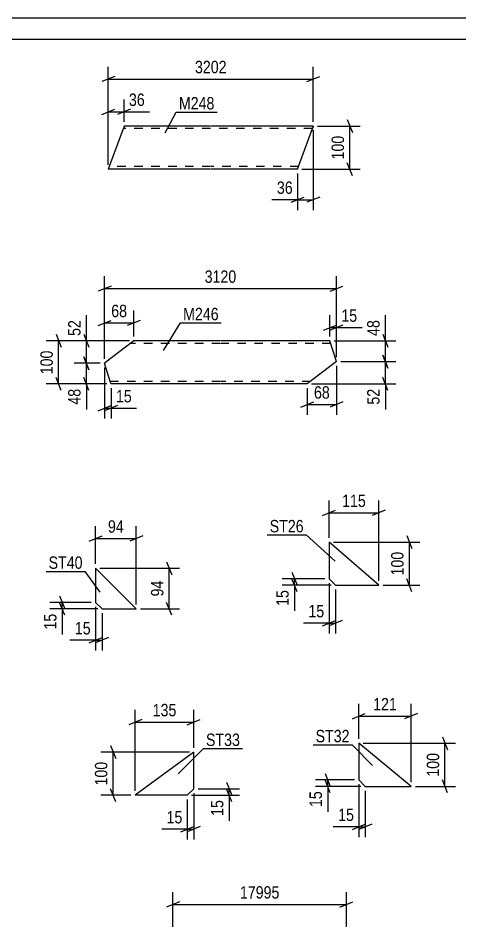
# Model space of a CAD drawing. Header units: millimetres. Extents: x 0 to 594, y 0 to 420.
# Drawn here: x 237 to 339.1, y 211.1 to 420 of the extents above; entities that cross this region are included whole.
import ezdxf

# ---------------------------------------------------------------- set-up
doc = ezdxf.new("R2010")
doc.units = ezdxf.units.MM
doc.linetypes.add('DXK_LINE_DOT2', pattern=[3.9198, 1.9599, -1.9599])
doc.styles.add('Arial Narrow', font='ARIALN.TTF', dxfattribs={"height": 0.2})

# ---------------------------------------------------------------- blocks, each defined once
blk = doc.blocks.new('Unknown-570386143-1134')
at = {"color": 5, "linetype": 'Continuous'}
for p, q in [((594, 420), (0, 420)), ((589, 415), (5, 415))]:
    blk.add_line(p, q, dxfattribs=at)
blk = doc.blocks.new('Part-570386143-1393 - 1377')
at = {"color": 2, "linetype": 'Continuous'}
for p, q in [((254.86, 292.69), (254.86, 284.79)), ((264.26, 283.29), (254.86, 292.69)), ((254.86, 284.79), (256.36, 283.29)), ((256.36, 283.29), (264.26, 283.29))]:
    blk.add_line(p, q, dxfattribs=at)
blk = doc.blocks.new('Part-570386143-20697 - 20696')
at = {"color": 2, "linetype": 'Continuous'}
for p, q in [((263.69, 345.32), (256.93, 340.11)), ((283.69, 345.32), (263.69, 345.32)), ((309.03, 345.32), (283.79, 345.32)), ((310.55, 340.52), (309.03, 345.32)), ((258.34, 335.67), (256.93, 340.11)), ((310.55, 340.52), (303.79, 335.32)), ((258.42, 335.41), (258.34, 335.67)), ((258.45, 335.32), (258.42, 335.41)), ((283.69, 335.32), (258.45, 335.32)), ((303.79, 335.32), (283.79, 335.32))]:
    blk.add_line(p, q, dxfattribs=at)
at = {"color": 7, "linetype": 'DXK_LINE_DOT2'}
for p, q in [((283.69, 344.72), (262.91, 344.72)), ((309.22, 344.72), (283.79, 344.72)), ((258.25, 335.96), (258.22, 336.06)), ((283.69, 335.92), (258.26, 335.92)), ((304.57, 335.92), (283.79, 335.92))]:
    blk.add_line(p, q, dxfattribs=at)
blk = doc.blocks.new('Part-570386143-20686 - 20685')
at = {"color": 2, "linetype": 'Continuous'}
for p, q in [((261.45, 395.02), (257.81, 385.02)), ((281.45, 395.02), (261.45, 395.02)), ((305.19, 395.02), (281.55, 395.02)), ((305.16, 394.93), (304.75, 393.82)), ((305.19, 395.02), (305.16, 394.93)), ((301.55, 385.02), (304.75, 393.82)), ((281.45, 385.02), (257.81, 385.02)), ((301.55, 385.02), (281.55, 385.02))]:
    blk.add_line(p, q, dxfattribs=at)
at = {"color": 7, "linetype": 'DXK_LINE_DOT2'}
for p, q in [((281.45, 394.42), (261.23, 394.42)), ((304.97, 394.42), (281.55, 394.42)), ((304.75, 393.82), (305.06, 394.67)), ((281.45, 385.62), (258.03, 385.62)), ((301.77, 385.62), (281.55, 385.62)), ((301.58, 385.11), (301.55, 385.02))]:
    blk.add_line(p, q, dxfattribs=at)
blk = doc.blocks.new('Part-570386143-1244 - 1226')
at = {"color": 2, "linetype": 'Continuous'}
for p, q in [((308.83, 298.75), (308.83, 290.25)), ((320.33, 288.75), (308.83, 298.75)), ((308.83, 290.25), (310.33, 288.75)), ((310.33, 288.75), (320.33, 288.75))]:
    blk.add_line(p, q, dxfattribs=at)
blk = doc.blocks.new('Part-570386143-1924 - 1908')
at = {"color": 2, "linetype": 'Continuous'}
for p, q in [((315.71, 252.2), (315.71, 243.7)), ((327.8, 242.2), (315.71, 252.2)), ((315.71, 243.7), (317.21, 242.2)), ((317.21, 242.2), (327.8, 242.2))]:
    blk.add_line(p, q, dxfattribs=at)
blk = doc.blocks.new('Part-570386143-1858 - 1842')
at = {"color": 2, "linetype": 'Continuous'}
for p, q in [((277.55, 250.16), (264.05, 240.16)), ((277.55, 241.66), (277.55, 250.16)), ((277.55, 241.66), (276.05, 240.16)), ((276.05, 240.16), (264.05, 240.16))]:
    blk.add_line(p, q, dxfattribs=at)
blk = doc.blocks.new('StraightDimension-570386143-1395 - 1377')
at = {"color": 7, "linetype": 'Continuous'}
for p, q in [((255.86, 292.69), (274.29, 292.69)), ((271.29, 294.19), (272.49, 291.19)), ((271.89, 283.29), (271.89, 292.69)), ((272.49, 281.79), (271.29, 284.79)), ((265.26, 283.29), (274.29, 283.29))]:
    blk.add_line(p, q, dxfattribs=at)
at = {"color": 0}
blk.add_wipeout([(271.14, 290.41), (266.94, 290.41), (266.94, 285.56), (271.14, 285.56)], dxfattribs=at)
at = {"color": 3, "style": 'Arial Narrow'}
blk.add_text('94', height=2.863, rotation=90.0002, dxfattribs=at).set_placement((270.54, 286.16))
blk = doc.blocks.new('StraightDimension-570386143-1402 - 1377')
at = {"color": 7, "linetype": 'Continuous'}
for p, q in [((246.56, 286.29), (247.76, 283.29)), ((253.86, 284.79), (244.31, 284.79)), ((247.76, 281.79), (246.56, 284.79)), ((247.16, 283.29), (247.16, 284.79)), ((255.36, 283.29), (244.31, 283.29))]:
    blk.add_line(p, q, dxfattribs=at)
at = {"color": 0}
blk.add_wipeout([(246.41, 282.76), (242.21, 282.76), (242.21, 277.9), (246.41, 277.9)], dxfattribs=at)
at = {"color": 7, "linetype": 'Continuous'}
blk.add_line((247.16, 283.29), (247.16, 277.38), dxfattribs=at)
blk.add_line((247.16, 283.29), (247.16, 277.38), dxfattribs=at)
at = {"color": 3, "style": 'Arial Narrow'}
blk.add_text('15', height=2.863, rotation=90.0002, dxfattribs=at).set_placement((245.81, 278.5))
blk = doc.blocks.new('StraightDimension-570386143-1414 - 1377')
at = {"color": 7, "linetype": 'Continuous'}
for p, q in [((254.86, 293.69), (254.86, 302.41)), ((264.26, 284.29), (264.26, 302.41)), ((253.36, 298.96), (256.36, 300.16)), ((254.86, 299.56), (264.26, 299.56)), ((265.76, 300.16), (262.76, 298.96))]:
    blk.add_line(p, q, dxfattribs=at)
at = {"color": 0}
blk.add_wipeout([(261.99, 300.31), (261.99, 304.51), (257.13, 304.51), (257.13, 300.31)], dxfattribs=at)
at = {"color": 3, "style": 'Arial Narrow'}
blk.add_text('94', height=2.863, dxfattribs=at).set_placement((257.73, 300.91))
blk = doc.blocks.new('StraightDimension-570386143-1423 - 1377')
at = {"color": 7, "linetype": 'Continuous'}
for p, q in [((254.86, 283.79), (254.86, 273.62)), ((256.36, 282.29), (256.36, 273.62)), ((253.36, 275.42), (256.36, 276.62)), ((257.86, 276.62), (254.86, 275.42)), ((254.86, 276.02), (256.36, 276.02))]:
    blk.add_line(p, q, dxfattribs=at)
at = {"color": 0}
blk.add_wipeout([(254.33, 276.77), (254.33, 280.97), (249.48, 280.97), (249.48, 276.77)], dxfattribs=at)
at = {"color": 7, "linetype": 'Continuous'}
blk.add_line((254.86, 276.02), (248.95, 276.02), dxfattribs=at)
blk.add_line((254.86, 276.02), (248.95, 276.02), dxfattribs=at)
at = {"color": 3, "style": 'Arial Narrow'}
blk.add_text('15', height=2.863, dxfattribs=at).set_placement((250.08, 277.37))
blk = doc.blocks.new('StraightDimension-570386143-21076 - 20696')
at = {"color": 7, "linetype": 'Continuous'}
for p, q in [((310.03, 345.32), (324.25, 345.32)), ((321.25, 346.82), (322.45, 343.82)), ((321.85, 340.52), (321.85, 345.32)), ((322.45, 339.02), (321.25, 342.02)), ((311.55, 340.52), (324.25, 340.52))]:
    blk.add_line(p, q, dxfattribs=at)
at = {"color": 0}
blk.add_wipeout([(321.1, 350.7), (316.9, 350.7), (316.9, 345.84), (321.1, 345.84)], dxfattribs=at)
at = {"color": 7, "linetype": 'Continuous'}
blk.add_line((321.85, 345.32), (321.85, 351.22), dxfattribs=at)
blk.add_line((321.85, 345.32), (321.85, 351.22), dxfattribs=at)
at = {"color": 3, "style": 'Arial Narrow'}
blk.add_text('48', height=2.863, rotation=90.0002, dxfattribs=at).set_placement((320.5, 346.44))
blk = doc.blocks.new('StraightDimension-570386143-20999 - 20696')
at = {"color": 7, "linetype": 'Continuous'}
for p, q in [((309.03, 346.32), (309.03, 351.21)), ((310.55, 341.52), (310.55, 351.21)), ((307.53, 347.76), (310.53, 348.96)), ((312.05, 348.96), (309.05, 347.76)), ((309.03, 348.36), (310.55, 348.36))]:
    blk.add_line(p, q, dxfattribs=at)
at = {"color": 0}
blk.add_wipeout([(315.93, 349.11), (315.93, 353.31), (311.07, 353.31), (311.07, 349.11)], dxfattribs=at)
at = {"color": 7, "linetype": 'Continuous'}
blk.add_line((310.55, 348.36), (316.45, 348.36), dxfattribs=at)
blk.add_line((310.55, 348.36), (316.45, 348.36), dxfattribs=at)
at = {"color": 3, "style": 'Arial Narrow'}
blk.add_text('15', height=2.863, dxfattribs=at).set_placement((311.67, 349.71))
blk = doc.blocks.new('StraightDimension-570386143-21024 - 20696')
at = {"color": 7, "linetype": 'Continuous'}
for p, q in [((262.69, 345.32), (249.89, 345.32)), ((252.14, 346.82), (253.34, 343.82)), ((252.74, 340.11), (252.74, 345.32)), ((253.34, 338.61), (252.14, 341.61)), ((255.93, 340.11), (249.89, 340.11))]:
    blk.add_line(p, q, dxfattribs=at)
at = {"color": 0}
blk.add_wipeout([(251.99, 350.7), (247.79, 350.7), (247.79, 345.84), (251.99, 345.84)], dxfattribs=at)
at = {"color": 7, "linetype": 'Continuous'}
blk.add_line((252.74, 345.32), (252.74, 351.22), dxfattribs=at)
blk.add_line((252.74, 345.32), (252.74, 351.22), dxfattribs=at)
at = {"color": 3, "style": 'Arial Narrow'}
blk.add_text('52', height=2.863, rotation=90.0002, dxfattribs=at).set_placement((251.39, 346.44))
blk = doc.blocks.new('StraightDimension-570386143-20974 - 20696')
at = {"color": 7, "linetype": 'Continuous'}
for p, q in [((310.55, 339.52), (310.55, 328.18)), ((303.79, 334.32), (303.79, 328.18)), ((302.29, 329.98), (305.29, 331.18)), ((303.79, 330.58), (310.55, 330.58)), ((312.05, 331.18), (309.05, 329.98))]:
    blk.add_line(p, q, dxfattribs=at)
at = {"color": 0}
blk.add_wipeout([(309.6, 331.33), (309.6, 335.53), (304.74, 335.53), (304.74, 331.33)], dxfattribs=at)
at = {"color": 3, "style": 'Arial Narrow'}
blk.add_text('68', height=2.863, dxfattribs=at).set_placement((305.34, 331.93))
blk = doc.blocks.new('StraightDimension-570386143-20926 - 20696')
at = {"color": 7, "linetype": 'Continuous'}
for p, q in [((256.93, 341.11), (256.93, 352.29)), ((263.69, 346.32), (263.69, 352.29)), ((255.43, 348.84), (258.43, 350.04)), ((256.93, 349.44), (263.69, 349.44)), ((265.19, 350.04), (262.19, 348.84))]:
    blk.add_line(p, q, dxfattribs=at)
at = {"color": 0}
blk.add_wipeout([(262.74, 350.19), (262.74, 354.39), (257.88, 354.39), (257.88, 350.19)], dxfattribs=at)
at = {"color": 3, "style": 'Arial Narrow'}
blk.add_text('68', height=2.863, dxfattribs=at).set_placement((258.48, 350.79))
blk = doc.blocks.new('StraightDimension-570386143-20944 - 20696')
at = {"color": 7, "linetype": 'Continuous'}
for p, q in [((256.93, 339.11), (256.93, 327.32)), ((258.45, 334.32), (258.45, 327.32)), ((255.43, 329.12), (258.43, 330.32)), ((259.95, 330.32), (256.95, 329.12)), ((256.93, 329.72), (258.45, 329.72))]:
    blk.add_line(p, q, dxfattribs=at)
at = {"color": 0}
blk.add_wipeout([(263.83, 330.47), (263.83, 334.67), (258.98, 334.67), (258.98, 330.47)], dxfattribs=at)
at = {"color": 7, "linetype": 'Continuous'}
blk.add_line((258.45, 329.72), (264.36, 329.72), dxfattribs=at)
blk.add_line((258.45, 329.72), (264.36, 329.72), dxfattribs=at)
at = {"color": 3, "style": 'Arial Narrow'}
blk.add_text('15', height=2.863, dxfattribs=at).set_placement((259.58, 331.07))
blk = doc.blocks.new('StraightDimension-570386143-21025 - 20696')
at = {"color": 7, "linetype": 'Continuous'}
for p, q in [((252.14, 341.61), (253.34, 338.61)), ((255.93, 340.11), (249.89, 340.11)), ((252.74, 335.32), (252.74, 340.11)), ((253.34, 333.82), (252.14, 336.82)), ((257.45, 335.32), (249.89, 335.32))]:
    blk.add_line(p, q, dxfattribs=at)
at = {"color": 0}
blk.add_wipeout([(251.99, 334.79), (247.79, 334.79), (247.79, 329.94), (251.99, 329.94)], dxfattribs=at)
at = {"color": 7, "linetype": 'Continuous'}
blk.add_line((252.74, 335.32), (252.74, 329.41), dxfattribs=at)
blk.add_line((252.74, 335.32), (252.74, 329.41), dxfattribs=at)
at = {"color": 3, "style": 'Arial Narrow'}
blk.add_text('48', height=2.863, rotation=90.0002, dxfattribs=at).set_placement((251.39, 330.54))
blk = doc.blocks.new('StraightDimension-570386143-21077 - 20696')
at = {"color": 7, "linetype": 'Continuous'}
for p, q in [((321.25, 342.02), (322.45, 339.02)), ((311.55, 340.52), (324.25, 340.52)), ((321.85, 335.32), (321.85, 340.52)), ((322.45, 333.82), (321.25, 336.82)), ((304.79, 335.32), (324.25, 335.32))]:
    blk.add_line(p, q, dxfattribs=at)
at = {"color": 0}
blk.add_wipeout([(321.1, 334.79), (316.9, 334.79), (316.9, 329.94), (321.1, 329.94)], dxfattribs=at)
at = {"color": 7, "linetype": 'Continuous'}
blk.add_line((321.85, 335.32), (321.85, 329.41), dxfattribs=at)
blk.add_line((321.85, 335.32), (321.85, 329.41), dxfattribs=at)
at = {"color": 3, "style": 'Arial Narrow'}
blk.add_text('52', height=2.863, rotation=90.0002, dxfattribs=at).set_placement((320.5, 330.54))
blk = doc.blocks.new('StraightDimension-570386143-21223 - 20696')
at = {"color": 7, "linetype": 'Continuous'}
for p, q in [((262.69, 345.32), (243.47, 345.32)), ((245.72, 346.82), (246.92, 343.82)), ((246.32, 335.32), (246.32, 345.32)), ((246.92, 333.82), (245.72, 336.82)), ((257.45, 335.32), (243.47, 335.32))]:
    blk.add_line(p, q, dxfattribs=at)
at = {"color": 0}
blk.add_wipeout([(245.57, 343.66), (241.37, 343.66), (241.37, 336.97), (245.57, 336.97)], dxfattribs=at)
at = {"color": 3, "style": 'Arial Narrow'}
blk.add_text('100', height=2.863, rotation=90.0002, dxfattribs=at).set_placement((244.97, 337.57))
blk = doc.blocks.new('StraightDimension-570386143-21255 - 20696')
at = {"color": 7, "linetype": 'Continuous'}
for p, q in [((256.93, 341.11), (256.93, 360.24)), ((310.55, 341.52), (310.55, 360.24)), ((258.43, 357.99), (255.43, 356.79)), ((256.93, 357.39), (310.55, 357.39)), ((309.05, 356.79), (312.05, 357.99))]:
    blk.add_line(p, q, dxfattribs=at)
at = {"color": 0}
blk.add_wipeout([(288, 358.14), (288, 362.34), (279.48, 362.34), (279.48, 358.14)], dxfattribs=at)
at = {"color": 3, "style": 'Arial Narrow'}
blk.add_text('3120', height=2.863, dxfattribs=at).set_placement((280.08, 358.74))
blk = doc.blocks.new('StraightDimension-570386143-20879 - 20685')
at = {"color": 7, "linetype": 'Continuous'}
for p, q in [((257.81, 386.02), (257.81, 408.74)), ((305.19, 396.02), (305.19, 408.74)), ((259.31, 406.49), (256.31, 405.29)), ((257.81, 405.89), (305.19, 405.89)), ((303.69, 405.29), (306.69, 406.49))]:
    blk.add_line(p, q, dxfattribs=at)
at = {"color": 0}
blk.add_wipeout([(285.76, 406.64), (285.76, 410.84), (277.24, 410.84), (277.24, 406.64)], dxfattribs=at)
at = {"color": 3, "style": 'Arial Narrow'}
blk.add_text('3202', height=2.863, dxfattribs=at).set_placement((277.84, 407.24))
blk = doc.blocks.new('StraightDimension-570386143-20821 - 20685')
at = {"color": 7, "linetype": 'Continuous'}
for p, q in [((306.19, 395.02), (316.03, 395.02)), ((313.03, 396.52), (314.23, 393.52)), ((313.63, 385.02), (313.63, 395.02)), ((302.55, 385.02), (316.03, 385.02)), ((314.23, 383.52), (313.03, 386.52))]:
    blk.add_line(p, q, dxfattribs=at)
at = {"color": 0}
blk.add_wipeout([(312.88, 393.36), (308.68, 393.36), (308.68, 386.68), (312.88, 386.68)], dxfattribs=at)
at = {"color": 3, "style": 'Arial Narrow'}
blk.add_text('100', height=2.863, rotation=90.0002, dxfattribs=at).set_placement((312.28, 387.28))
blk = doc.blocks.new('StraightDimension-570386143-20794 - 20685')
at = {"color": 7, "linetype": 'Continuous'}
for p, q in [((305.19, 394.02), (305.19, 375.57)), ((301.55, 384.02), (301.55, 375.57)), ((300.05, 377.37), (303.05, 378.57)), ((306.69, 378.57), (303.69, 377.37)), ((301.55, 377.97), (305.19, 377.97))]:
    blk.add_line(p, q, dxfattribs=at)
at = {"color": 0}
blk.add_wipeout([(301.02, 378.72), (301.02, 382.92), (296.17, 382.92), (296.17, 378.72)], dxfattribs=at)
at = {"color": 7, "linetype": 'Continuous'}
blk.add_line((301.55, 377.97), (295.64, 377.97), dxfattribs=at)
blk.add_line((301.55, 377.97), (295.64, 377.97), dxfattribs=at)
at = {"color": 3, "style": 'Arial Narrow'}
blk.add_text('36', height=2.863, dxfattribs=at).set_placement((296.77, 379.32))
blk = doc.blocks.new('StraightDimension-570386143-20774 - 20685')
at = {"color": 7, "linetype": 'Continuous'}
for p, q in [((257.81, 386.02), (257.81, 401.17)), ((261.45, 396.02), (261.45, 401.17)), ((256.31, 397.72), (259.31, 398.92)), ((257.81, 398.32), (261.45, 398.32)), ((262.95, 398.92), (259.95, 397.72))]:
    blk.add_line(p, q, dxfattribs=at)
at = {"color": 0}
blk.add_wipeout([(266.83, 399.07), (266.83, 403.27), (261.97, 403.27), (261.97, 399.07)], dxfattribs=at)
at = {"color": 7, "linetype": 'Continuous'}
blk.add_line((261.45, 398.32), (267.36, 398.32), dxfattribs=at)
blk.add_line((261.45, 398.32), (267.36, 398.32), dxfattribs=at)
at = {"color": 3, "style": 'Arial Narrow'}
blk.add_text('36', height=2.863, dxfattribs=at).set_placement((262.57, 399.67))
blk = doc.blocks.new('StraightDimension-570386143-1271 - 1226')
at = {"color": 7, "linetype": 'Continuous'}
for p, q in [((300.24, 291.75), (301.44, 288.75)), ((307.83, 290.25), (297.99, 290.25)), ((309.33, 288.75), (297.99, 288.75)), ((301.44, 287.25), (300.24, 290.25)), ((300.84, 288.75), (300.84, 290.25))]:
    blk.add_line(p, q, dxfattribs=at)
at = {"color": 0}
blk.add_wipeout([(300.09, 288.22), (295.89, 288.22), (295.89, 283.37), (300.09, 283.37)], dxfattribs=at)
at = {"color": 7, "linetype": 'Continuous'}
blk.add_line((300.84, 288.75), (300.84, 282.84), dxfattribs=at)
blk.add_line((300.84, 288.75), (300.84, 282.84), dxfattribs=at)
at = {"color": 3, "style": 'Arial Narrow'}
blk.add_text('15', height=2.863, rotation=90.0002, dxfattribs=at).set_placement((299.49, 283.97))
blk = doc.blocks.new('StraightDimension-570386143-1263 - 1226')
at = {"color": 7, "linetype": 'Continuous'}
for p, q in [((308.83, 299.75), (308.83, 308.36)), ((320.33, 289.75), (320.33, 308.36)), ((307.33, 304.91), (310.33, 306.11)), ((308.83, 305.51), (320.33, 305.51)), ((321.83, 306.11), (318.83, 304.91))]:
    blk.add_line(p, q, dxfattribs=at)
at = {"color": 0}
blk.add_wipeout([(317.92, 306.26), (317.92, 310.46), (311.24, 310.46), (311.24, 306.26)], dxfattribs=at)
at = {"color": 3, "style": 'Arial Narrow'}
blk.add_text('115', height=2.863, dxfattribs=at).set_placement((311.84, 306.86))
blk = doc.blocks.new('StraightDimension-570386143-1247 - 1226')
at = {"color": 7, "linetype": 'Continuous'}
for p, q in [((308.83, 289.25), (308.83, 277.57)), ((310.33, 287.75), (310.33, 277.57)), ((307.33, 279.37), (310.33, 280.57)), ((311.83, 280.57), (308.83, 279.37)), ((308.83, 279.97), (310.33, 279.97))]:
    blk.add_line(p, q, dxfattribs=at)
at = {"color": 0}
blk.add_wipeout([(308.3, 280.72), (308.3, 284.92), (303.45, 284.92), (303.45, 280.72)], dxfattribs=at)
at = {"color": 7, "linetype": 'Continuous'}
blk.add_line((308.83, 279.97), (302.92, 279.97), dxfattribs=at)
blk.add_line((308.83, 279.97), (302.92, 279.97), dxfattribs=at)
at = {"color": 3, "style": 'Arial Narrow'}
blk.add_text('15', height=2.863, dxfattribs=at).set_placement((304.05, 281.32))
blk = doc.blocks.new('StraightDimension-570386143-1282 - 1226')
at = {"color": 7, "linetype": 'Continuous'}
for p, q in [((326.79, 300.25), (327.99, 297.25)), ((309.83, 298.75), (329.79, 298.75)), ((327.39, 288.75), (327.39, 298.75)), ((321.33, 288.75), (329.79, 288.75)), ((327.99, 287.25), (326.79, 290.25))]:
    blk.add_line(p, q, dxfattribs=at)
at = {"color": 0}
blk.add_wipeout([(326.64, 297.09), (322.44, 297.09), (322.44, 290.41), (326.64, 290.41)], dxfattribs=at)
at = {"color": 3, "style": 'Arial Narrow'}
blk.add_text('100', height=2.863, rotation=90.0002, dxfattribs=at).set_placement((326.04, 291.01))
blk = doc.blocks.new('StraightDimension-570386143-2726 - 2705')
at = {"color": 7, "linetype": 'Continuous'}
for p, q in [((272.75, 205.89), (272.75, 217.74)), ((312.85, 205.89), (312.85, 217.74)), ((274.25, 215.49), (271.25, 214.29)), ((311.35, 214.29), (314.35, 215.49)), ((272.75, 214.89), (312.85, 214.89))]:
    blk.add_line(p, q, dxfattribs=at)
at = {"color": 0}
blk.add_wipeout([(297.97, 215.64), (297.97, 219.84), (287.63, 219.84), (287.63, 215.64)], dxfattribs=at)
at = {"color": 3, "style": 'Arial Narrow'}
blk.add_text('17995', height=2.863, dxfattribs=at).set_placement((288.23, 216.24))
blk = doc.blocks.new('StraightDimension-570386143-1926 - 1908')
at = {"color": 7, "linetype": 'Continuous'}
for p, q in [((335.02, 253.7), (336.22, 250.7)), ((316.71, 252.2), (338.02, 252.2)), ((335.62, 242.2), (335.62, 252.2)), ((336.22, 240.7), (335.02, 243.7)), ((328.8, 242.2), (338.02, 242.2))]:
    blk.add_line(p, q, dxfattribs=at)
at = {"color": 0}
blk.add_wipeout([(334.87, 250.54), (330.67, 250.54), (330.67, 243.85), (334.87, 243.85)], dxfattribs=at)
at = {"color": 3, "style": 'Arial Narrow'}
blk.add_text('100', height=2.863, rotation=90.0002, dxfattribs=at).set_placement((334.27, 244.45))
blk = doc.blocks.new('StraightDimension-570386143-1935 - 1908')
at = {"color": 7, "linetype": 'Continuous'}
for p, q in [((307.92, 245.2), (309.12, 242.2)), ((314.71, 243.7), (305.67, 243.7)), ((309.12, 240.7), (307.92, 243.7)), ((308.52, 242.2), (308.52, 243.7)), ((316.21, 242.2), (305.67, 242.2))]:
    blk.add_line(p, q, dxfattribs=at)
at = {"color": 0}
blk.add_wipeout([(307.77, 241.67), (303.57, 241.67), (303.57, 236.82), (307.77, 236.82)], dxfattribs=at)
at = {"color": 7, "linetype": 'Continuous'}
blk.add_line((308.52, 242.2), (308.52, 236.29), dxfattribs=at)
blk.add_line((308.52, 242.2), (308.52, 236.29), dxfattribs=at)
at = {"color": 3, "style": 'Arial Narrow'}
blk.add_text('15', height=2.863, rotation=90.0002, dxfattribs=at).set_placement((307.17, 237.42))
blk = doc.blocks.new('StraightDimension-570386143-1946 - 1908')
at = {"color": 7, "linetype": 'Continuous'}
for p, q in [((315.71, 253.2), (315.71, 261.29)), ((327.8, 243.2), (327.8, 261.29)), ((314.21, 257.84), (317.21, 259.04)), ((315.71, 258.44), (327.8, 258.44)), ((329.3, 259.04), (326.3, 257.84))]:
    blk.add_line(p, q, dxfattribs=at)
at = {"color": 0}
blk.add_wipeout([(325.1, 259.19), (325.1, 263.39), (318.42, 263.39), (318.42, 259.19)], dxfattribs=at)
at = {"color": 3, "style": 'Arial Narrow'}
blk.add_text('121', height=2.863, dxfattribs=at).set_placement((319.02, 259.79))
blk = doc.blocks.new('StraightDimension-570386143-1953 - 1908')
at = {"color": 7, "linetype": 'Continuous'}
for p, q in [((315.71, 242.7), (315.71, 230.45)), ((317.21, 241.2), (317.21, 230.45)), ((314.21, 232.25), (317.21, 233.45)), ((318.71, 233.45), (315.71, 232.25)), ((315.71, 232.85), (317.21, 232.85))]:
    blk.add_line(p, q, dxfattribs=at)
at = {"color": 0}
blk.add_wipeout([(315.19, 233.6), (315.19, 237.8), (310.33, 237.8), (310.33, 233.6)], dxfattribs=at)
at = {"color": 7, "linetype": 'Continuous'}
blk.add_line((315.71, 232.85), (309.81, 232.85), dxfattribs=at)
blk.add_line((315.71, 232.85), (309.81, 232.85), dxfattribs=at)
at = {"color": 3, "style": 'Arial Narrow'}
blk.add_text('15', height=2.863, dxfattribs=at).set_placement((310.93, 234.2))
blk = doc.blocks.new('StraightDimension-570386143-1860 - 1842')
at = {"color": 7, "linetype": 'Continuous'}
for p, q in [((285.15, 243.16), (286.35, 240.16)), ((278.55, 241.66), (288.15, 241.66)), ((286.35, 238.66), (285.15, 241.66)), ((285.75, 240.16), (285.75, 241.66)), ((277.05, 240.16), (288.15, 240.16))]:
    blk.add_line(p, q, dxfattribs=at)
at = {"color": 0}
blk.add_wipeout([(285, 239.63), (280.8, 239.63), (280.8, 234.77), (285, 234.77)], dxfattribs=at)
at = {"color": 7, "linetype": 'Continuous'}
blk.add_line((285.75, 240.16), (285.75, 234.25), dxfattribs=at)
blk.add_line((285.75, 240.16), (285.75, 234.25), dxfattribs=at)
at = {"color": 3, "style": 'Arial Narrow'}
blk.add_text('15', height=2.863, rotation=90.0002, dxfattribs=at).set_placement((284.4, 235.37))
blk = doc.blocks.new('StraightDimension-570386143-1871 - 1842')
at = {"color": 7, "linetype": 'Continuous'}
for p, q in [((258.33, 251.66), (259.53, 248.66)), ((276.55, 250.16), (256.08, 250.16)), ((258.93, 240.16), (258.93, 250.16)), ((259.53, 238.66), (258.33, 241.66)), ((263.05, 240.16), (256.08, 240.16))]:
    blk.add_line(p, q, dxfattribs=at)
at = {"color": 0}
blk.add_wipeout([(258.18, 248.5), (253.98, 248.5), (253.98, 241.81), (258.18, 241.81)], dxfattribs=at)
at = {"color": 3, "style": 'Arial Narrow'}
blk.add_text('100', height=2.863, rotation=90.0002, dxfattribs=at).set_placement((257.58, 242.41))
blk = doc.blocks.new('StraightDimension-570386143-1896 - 1842')
at = {"color": 7, "linetype": 'Continuous'}
for p, q in [((264.05, 241.16), (264.05, 259.93)), ((277.55, 251.16), (277.55, 259.93)), ((265.55, 257.68), (262.55, 256.48)), ((264.05, 257.08), (277.55, 257.08)), ((276.05, 256.48), (279.05, 257.68))]:
    blk.add_line(p, q, dxfattribs=at)
at = {"color": 0}
blk.add_wipeout([(274.15, 257.83), (274.15, 262.03), (267.46, 262.03), (267.46, 257.83)], dxfattribs=at)
at = {"color": 3, "style": 'Arial Narrow'}
blk.add_text('135', height=2.863, dxfattribs=at).set_placement((268.06, 258.43))
blk = doc.blocks.new('StraightDimension-570386143-1880 - 1842')
at = {"color": 7, "linetype": 'Continuous'}
for p, q in [((277.55, 240.66), (277.55, 229.89)), ((276.05, 239.16), (276.05, 229.89)), ((274.55, 231.69), (277.55, 232.89)), ((279.05, 232.89), (276.05, 231.69)), ((276.05, 232.29), (277.55, 232.29))]:
    blk.add_line(p, q, dxfattribs=at)
at = {"color": 0}
blk.add_wipeout([(275.53, 233.04), (275.53, 237.24), (270.67, 237.24), (270.67, 233.04)], dxfattribs=at)
at = {"color": 7, "linetype": 'Continuous'}
blk.add_line((276.05, 232.29), (270.15, 232.29), dxfattribs=at)
blk.add_line((276.05, 232.29), (270.15, 232.29), dxfattribs=at)
at = {"color": 3, "style": 'Arial Narrow'}
blk.add_text('15', height=2.863, dxfattribs=at).set_placement((271.27, 233.64))
blk = doc.blocks.new('Mark-570386143-1389 - 1377')
at = {"color": 0}
blk.add_wipeout([(251.87, 292.55), (251.87, 295.55), (244.01, 295.55), (244.01, 292.55)], dxfattribs=at)
blk.add_wipeout([(251.87, 292.55), (251.87, 295.55), (244.01, 295.55), (244.01, 292.55)], dxfattribs=at)
at = {"color": 30, "linetype": 'Continuous'}
for p in [(243.41, 291.95), (255.95, 287.13)]:
    blk.add_line(p, (252.47, 291.95), dxfattribs=at)
at = {"color": 3, "style": 'Arial Narrow'}
blk.add_text('ST40', height=2.863, dxfattribs=at).set_placement((244.01, 292.55))
blk = doc.blocks.new('Mark-570386143-20730 - 20696')
at = {"color": 0}
blk.add_wipeout([(283.32, 350.07), (283.32, 353.07), (275.1, 353.07), (275.1, 350.07)], dxfattribs=at)
blk.add_wipeout([(283.32, 350.07), (283.32, 353.07), (275.1, 353.07), (275.1, 350.07)], dxfattribs=at)
at = {"color": 30, "linetype": 'Continuous'}
for p, q in [((270.54, 343.04), (274.5, 349.47)), ((274.5, 349.47), (283.92, 349.47))]:
    blk.add_line(p, q, dxfattribs=at)
at = {"color": 3, "style": 'Arial Narrow'}
blk.add_text('M246', height=2.863, dxfattribs=at).set_placement((275.1, 350.07))
blk = doc.blocks.new('Mark-570386143-20705 - 20685')
at = {"color": 0}
blk.add_wipeout([(282.34, 398.85), (282.34, 401.85), (274.12, 401.85), (274.12, 398.85)], dxfattribs=at)
blk.add_wipeout([(282.34, 398.85), (282.34, 401.85), (274.12, 401.85), (274.12, 398.85)], dxfattribs=at)
at = {"color": 30, "linetype": 'Continuous'}
for p, q in [((270.94, 393.43), (273.52, 398.25)), ((273.52, 398.25), (282.94, 398.25))]:
    blk.add_line(p, q, dxfattribs=at)
at = {"color": 3, "style": 'Arial Narrow'}
blk.add_text('M248', height=2.863, dxfattribs=at).set_placement((274.12, 398.85))
blk = doc.blocks.new('Mark-570386143-1239 - 1226')
at = {"color": 0}
blk.add_wipeout([(302.97, 300.99), (302.97, 303.99), (295.11, 303.99), (295.11, 300.99)], dxfattribs=at)
blk.add_wipeout([(302.97, 300.99), (302.97, 303.99), (295.11, 303.99), (295.11, 300.99)], dxfattribs=at)
at = {"color": 30, "linetype": 'Continuous'}
for p in [(294.51, 300.39), (310.25, 294.31)]:
    blk.add_line(p, (303.57, 300.39), dxfattribs=at)
at = {"color": 3, "style": 'Arial Narrow'}
blk.add_text('ST26', height=2.863, dxfattribs=at).set_placement((295.11, 300.99))
blk = doc.blocks.new('Mark-570386143-1920 - 1908')
at = {"color": 0}
blk.add_wipeout([(313.57, 252.41), (313.57, 255.41), (305.72, 255.41), (305.72, 252.41)], dxfattribs=at)
blk.add_wipeout([(313.57, 252.41), (313.57, 255.41), (305.72, 255.41), (305.72, 252.41)], dxfattribs=at)
at = {"color": 30, "linetype": 'Continuous'}
for p in [(305.12, 251.81), (318.88, 247.04)]:
    blk.add_line(p, (314.17, 251.81), dxfattribs=at)
at = {"color": 3, "style": 'Arial Narrow'}
blk.add_text('ST32', height=2.863, dxfattribs=at).set_placement((305.72, 252.41))
blk = doc.blocks.new('Mark-570386143-1854 - 1842')
at = {"color": 0}
blk.add_wipeout([(288.23, 251.55), (288.23, 254.55), (280.38, 254.55), (280.38, 251.55)], dxfattribs=at)
blk.add_wipeout([(288.23, 251.55), (288.23, 254.55), (280.38, 254.55), (280.38, 251.55)], dxfattribs=at)
at = {"color": 30, "linetype": 'Continuous'}
for p, q in [((273.98, 245.12), (279.78, 250.95)), ((279.78, 250.95), (288.83, 250.95))]:
    blk.add_line(p, q, dxfattribs=at)
at = {"color": 3, "style": 'Arial Narrow'}
blk.add_text('ST33', height=2.863, dxfattribs=at).set_placement((280.38, 251.55))

msp = doc.modelspace()

# ---------------------------------------------------------------- block references
for name in ['Unknown-570386143-1134', 'Part-570386143-20686 - 20685', 'Part-570386143-20697 - 20696', 'Part-570386143-1244 - 1226', 'Part-570386143-1393 - 1377', 'Part-570386143-1924 - 1908', 'Part-570386143-1858 - 1842']:
    msp.add_blockref(name, (0, 0))

# ---------------------------------------------------------------- next in the draw order: block references
for name in ['StraightDimension-570386143-20879 - 20685', 'StraightDimension-570386143-21024 - 20696', 'StraightDimension-570386143-21076 - 20696', 'StraightDimension-570386143-1395 - 1377', 'StraightDimension-570386143-1271 - 1226', 'StraightDimension-570386143-1926 - 1908', 'StraightDimension-570386143-1860 - 1842', 'StraightDimension-570386143-2726 - 2705']:
    msp.add_blockref(name, (0, 0))

# ---------------------------------------------------------------- next in the draw order: block references
for name in ['StraightDimension-570386143-20774 - 20685', 'Mark-570386143-20705 - 20685', 'StraightDimension-570386143-20821 - 20685', 'StraightDimension-570386143-20926 - 20696', 'StraightDimension-570386143-20999 - 20696', 'StraightDimension-570386143-20944 - 20696', 'StraightDimension-570386143-20974 - 20696', 'StraightDimension-570386143-1263 - 1226', 'StraightDimension-570386143-1402 - 1377', 'StraightDimension-570386143-1871 - 1842', 'StraightDimension-570386143-1935 - 1908']:
    msp.add_blockref(name, (0, 0))

# ---------------------------------------------------------------- next in the draw order: block references
for name in ['StraightDimension-570386143-20794 - 20685', 'StraightDimension-570386143-21025 - 20696', 'StraightDimension-570386143-21077 - 20696', 'StraightDimension-570386143-1414 - 1377', 'StraightDimension-570386143-1247 - 1226', 'StraightDimension-570386143-1946 - 1908', 'StraightDimension-570386143-1896 - 1842']:
    msp.add_blockref(name, (0, 0))

# ---------------------------------------------------------------- next in the draw order: block references
for name in ['StraightDimension-570386143-21223 - 20696', 'StraightDimension-570386143-1282 - 1226', 'Mark-570386143-1389 - 1377', 'StraightDimension-570386143-1423 - 1377', 'Mark-570386143-1920 - 1908', 'Mark-570386143-1854 - 1842', 'StraightDimension-570386143-1953 - 1908', 'StraightDimension-570386143-1880 - 1842']:
    msp.add_blockref(name, (0, 0))

# ---------------------------------------------------------------- next in the draw order: block references
for name in ['StraightDimension-570386143-21255 - 20696', 'Mark-570386143-1239 - 1226']:
    msp.add_blockref(name, (0, 0))

# ---------------------------------------------------------------- next in the draw order: block references
msp.add_blockref('Mark-570386143-20730 - 20696', (0, 0))

doc.saveas('drawing.dxf')
